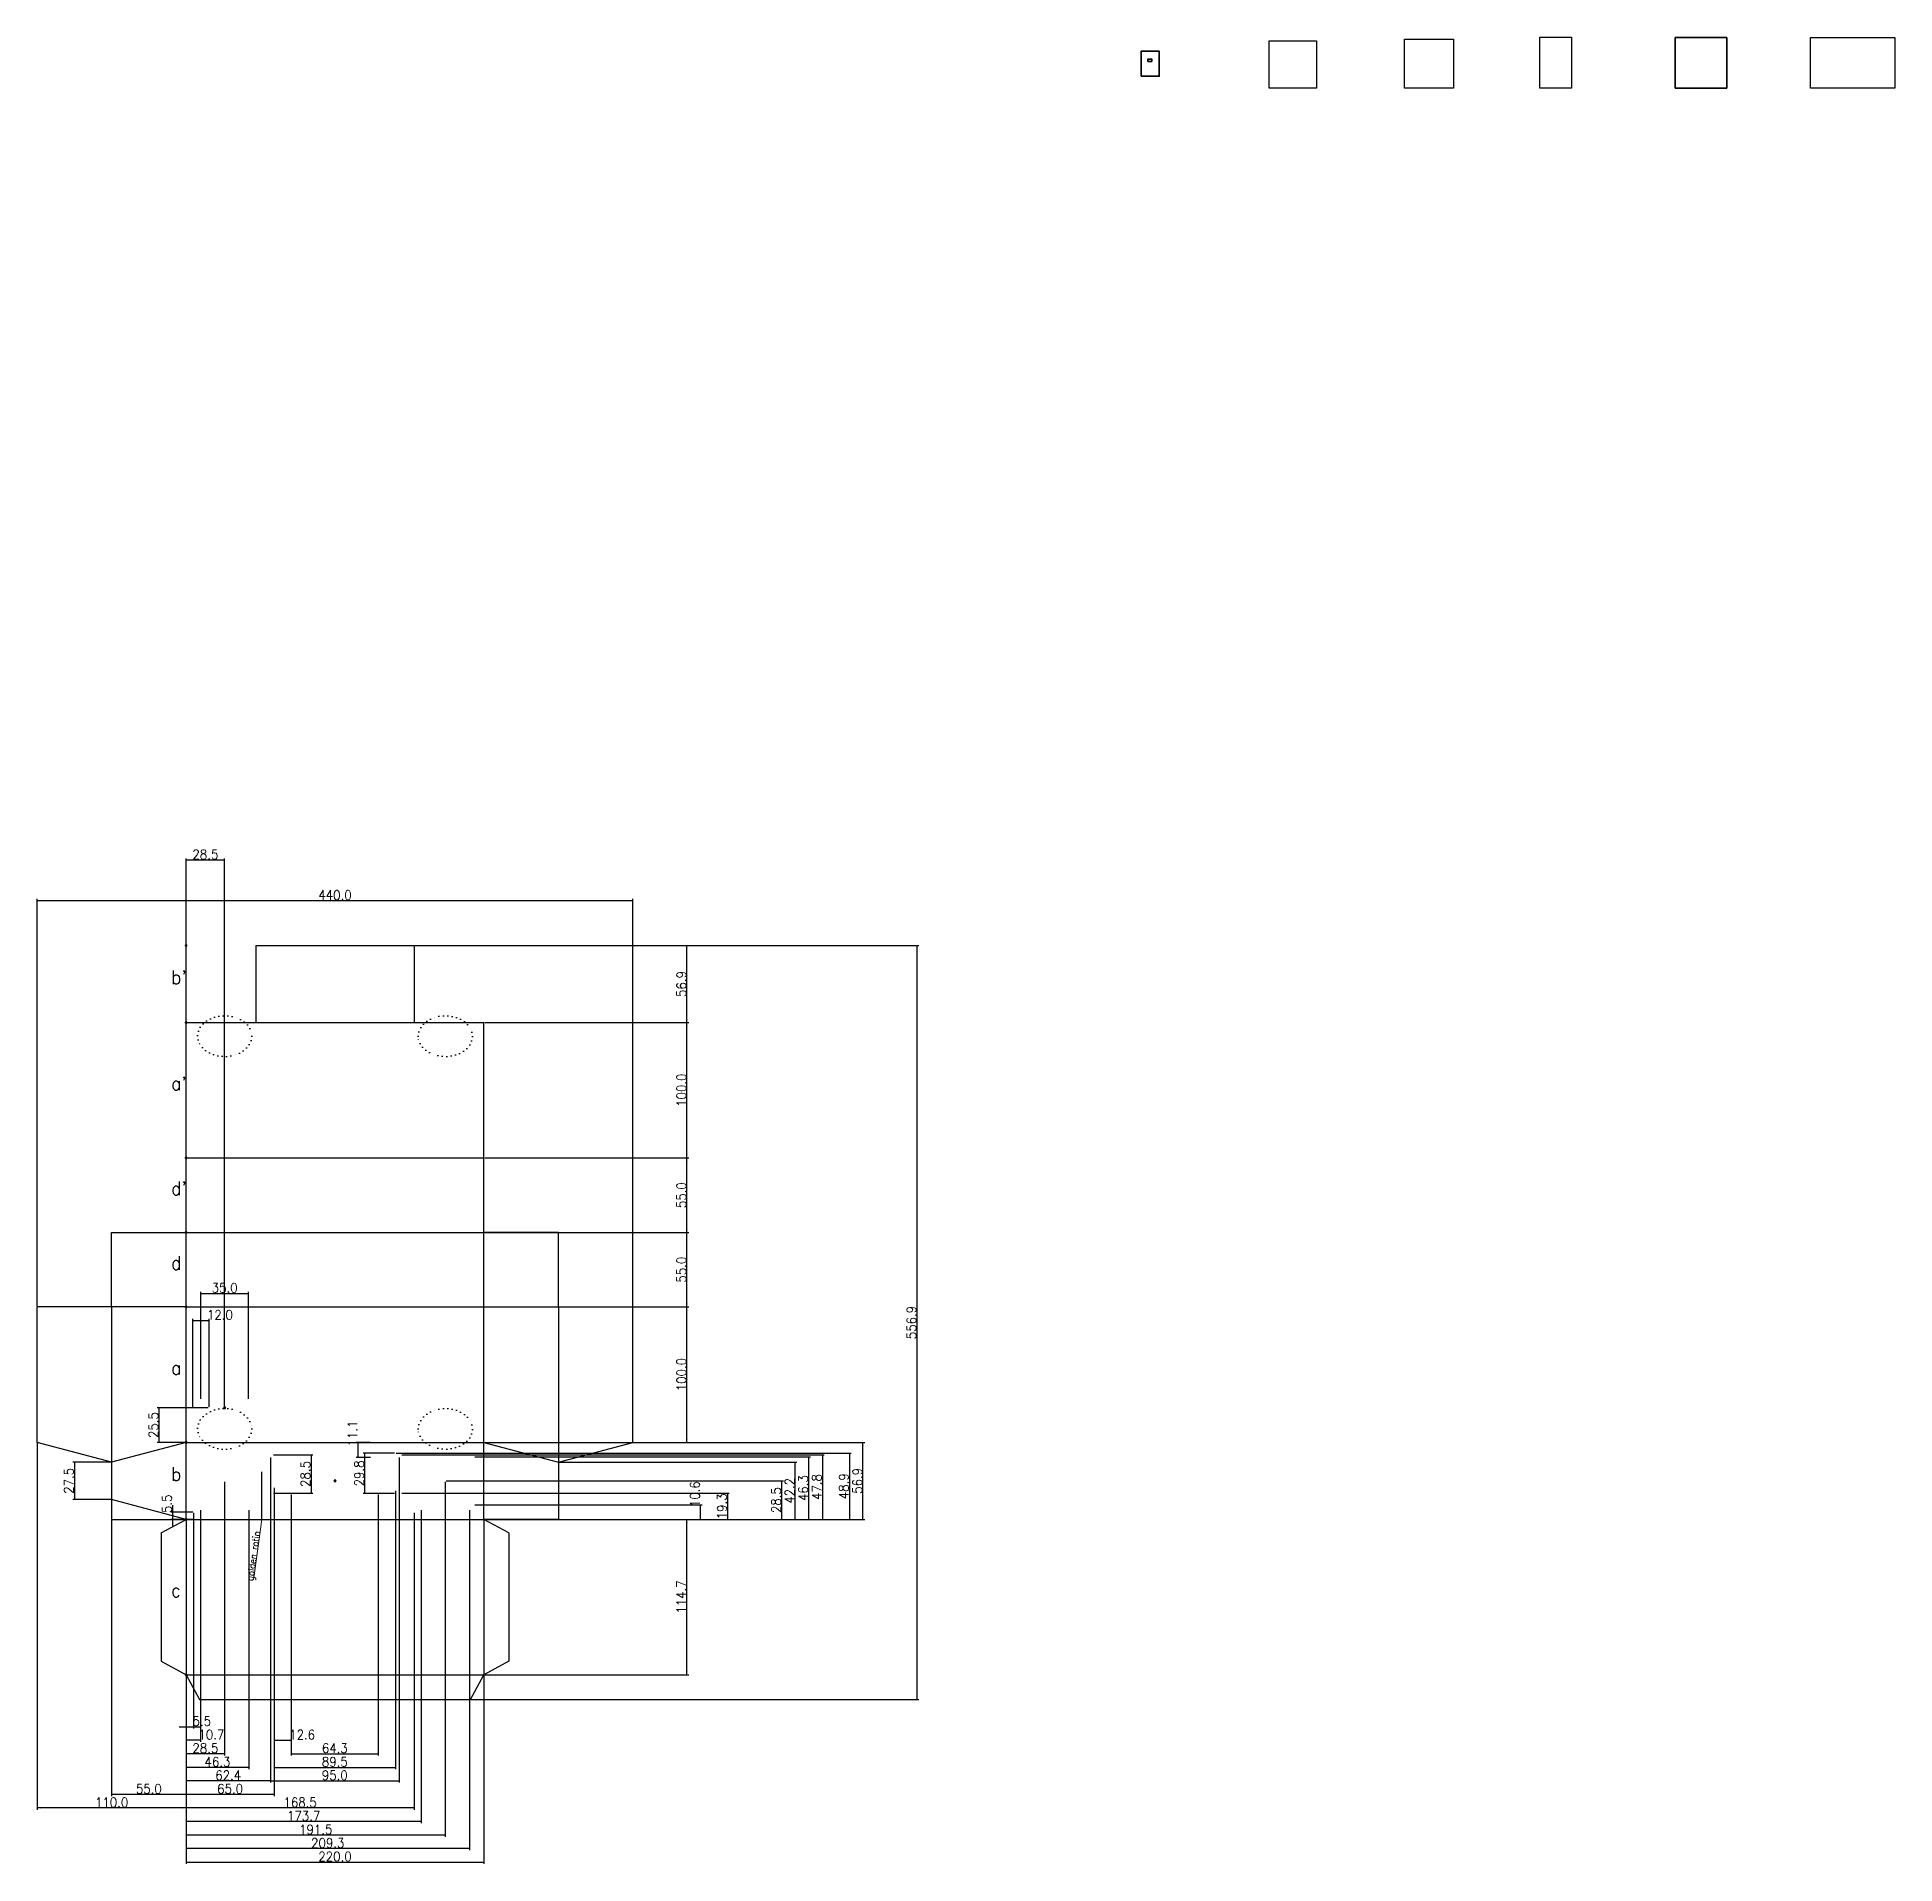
# Model space of a CAD drawing. Header units: millimetres. Extents: x 190 to 1562, y -311 to 1038.
import ezdxf

# ---------------------------------------------------------------- set-up
doc = ezdxf.new("R2010")
doc.units = ezdxf.units.MM
doc.header["$PDMODE"] = 96
doc.header["$PDSIZE"] = -2
doc.linetypes.add('DOT2', pattern=[3.175, 0, -3.175])
for name, color, linetype, lineweight in [('3 net', 7, 'CONTINUOUS', 25), ('3 net-3a.net.dim+', 6, 'CONTINUOUS', 9), ('5.templates', 7, 'CONTINUOUS', 35)]:
    doc.layers.add(name, color=color, linetype=linetype, lineweight=lineweight)
doc.styles.get("Standard").update_dxf_attribs({"font": 'STANDARD'})
doc.dimstyles.get("Standard").update_dxf_attribs({"dimtxt": 7, "dimasz": 2.5, "dimexe": 1.25, "dimexo": 0.625, "dimtad": 0, "dimtoh": 1, "dimdec": 1, "dimzin": 1, "dimdsep": 46, "dimtxsty": 'STANDARD', "dimcen": 0.09, "dimazin": 0, "dimtfac": 1, "dimtdec": 4, "dimtofl": 0, "dimtmove": 0, "dimatfit": 3, "dimfxl": 1, "dimtolj": 1, "dimtzin": 0, "dimarcsym": 0})
picture_1 = doc.add_image_def('image1.jpg', size_in_pixel=(679, 667))
picture_2 = doc.add_image_def('image2.jpg', size_in_pixel=(522, 522))
picture_3 = doc.add_image_def('image3.png', size_in_pixel=(960, 960))
picture_4 = doc.add_image_def('image4.png', size_in_pixel=(470, 761))
picture_5 = doc.add_image_def('image5.jpg', size_in_pixel=(679, 408))

# ---------------------------------------------------------------- blocks, each defined once
blk = doc.blocks.new('*D4')
at = {"layer": '3 net-3a.net.dim+', "color": 0, "linetype": 'ByBlock', "lineweight": -2}
for p, q in [((304.875005, -51.449995), (288.75, -51.449995)), ((290, -46.449995), (290, -61.9)), ((304.875005, -56.9), (288.75, -56.9))]:
    blk.add_line(p, q, dxfattribs=at)
for points in [[(290, -51.449995), (289.5837153422272, -48.949995), (290.4162846577728, -48.949995)], [(290, -56.9), (290.4162846577728, -59.4), (289.5837153422272, -59.4)]]:
    blk.add_solid(points, dxfattribs=at)
at = {"layer": '3 net-3a.net.dim+', "color": 0, "linetype": 'CONTINUOUS', "lineweight": -2, "insert": (285.875, -45.38055055555512), "char_height": 7, "width": 10.88888888888976, "attachment_point": 5, "rotation": 90}
blk.add_mtext('5.5', dxfattribs=at)
blk = doc.blocks.new('*D10')
at = {"layer": '3 net-3a.net.dim+', "color": 0, "linetype": 'ByBlock', "lineweight": -2}
for p, q in [((245, -57.525), (245, -261.25)), ((300, -172.225), (300, -261.25)), ((300, -260), (245, -260))]:
    blk.add_line(p, q, dxfattribs=at)
for points in [[(245, -260), (247.5, -259.5837153422272), (247.5, -260.4162846577728)], [(300, -260), (297.5, -260.4162846577728), (297.5, -259.5837153422272)]]:
    blk.add_solid(points, dxfattribs=at)
at = {"layer": '3 net-3a.net.dim+', "color": 0, "linetype": 'CONTINUOUS', "lineweight": -2, "insert": (272.5, -255.875), "char_height": 7, "width": 16.3333333333342, "attachment_point": 5}
blk.add_mtext('55.0', dxfattribs=at)
blk = doc.blocks.new('*D11')
at = {"layer": '3 net-3a.net.dim+', "color": 0, "linetype": 'ByBlock', "lineweight": -2}
for p, q in [((190, -0.625), (190, -271.25)), ((300, -270), (190, -270)), ((300, -270.625), (300, -271.25))]:
    blk.add_line(p, q, dxfattribs=at)
for points in [[(190, -270), (192.5, -269.5837153422272), (192.5, -270.4162846577728)], [(300, -270), (297.5, -270.4162846577728), (297.5, -269.5837153422272)]]:
    blk.add_solid(points, dxfattribs=at)
at = {"layer": '3 net-3a.net.dim+', "color": 0, "linetype": 'CONTINUOUS', "lineweight": -2, "insert": (245, -265.875), "char_height": 7, "width": 18.66666666666666, "attachment_point": 5}
blk.add_mtext('110.0', dxfattribs=at)
blk = doc.blocks.new('*D12')
at = {"layer": '3 net-3a.net.dim+', "color": 0, "linetype": 'ByBlock', "lineweight": -2}
for p, q in [((491.5, -29.07499999999998), (491.5, -291.25)), ((300, -57.525), (300, -291.25)), ((491.5, -290), (300, -290))]:
    blk.add_line(p, q, dxfattribs=at)
for points in [[(300, -290), (302.5, -289.5837153422272), (302.5, -290.4162846577728)], [(491.5, -290), (489, -290.4162846577728), (489, -289.5837153422272)]]:
    blk.add_solid(points, dxfattribs=at)
at = {"layer": '3 net-3a.net.dim+', "color": 0, "linetype": 'CONTINUOUS', "lineweight": -2, "insert": (395.75, -285.875), "char_height": 7, "width": 18.66666666666753, "attachment_point": 5}
blk.add_mtext('191.5', dxfattribs=at)
blk = doc.blocks.new('*D13')
at = {"layer": '3 net-3a.net.dim+', "color": 0, "linetype": 'ByBlock', "lineweight": -2}
for p, q in [((473.680909114099, -50.19409088590097), (473.680909114099, -281.25)), ((300, -57.525), (300, -281.25)), ((473.680909114099, -280), (300, -280))]:
    blk.add_line(p, q, dxfattribs=at)
for points in [[(300, -280), (302.5, -279.5837153422272), (302.5, -280.4162846577728)], [(473.680909114099, -280), (471.180909114099, -280.4162846577728), (471.180909114099, -279.5837153422272)]]:
    blk.add_solid(points, dxfattribs=at)
at = {"layer": '3 net-3a.net.dim+', "color": 0, "linetype": 'CONTINUOUS', "lineweight": -2, "insert": (386.8404545570495, -275.875), "char_height": 7, "width": 20.22222222222265, "attachment_point": 5}
blk.add_mtext('173.7', dxfattribs=at)
blk = doc.blocks.new('*D14')
at = {"layer": '3 net-3a.net.dim+', "color": 0, "linetype": 'ByBlock', "lineweight": -2}
for p, q in [((468.500005, -52.07499499999998), (468.500005, -271.25)), ((300, -57.525), (300, -271.25)), ((468.500005, -270), (300, -270))]:
    blk.add_line(p, q, dxfattribs=at)
for points in [[(300, -270), (302.5, -269.5837153422272), (302.5, -270.4162846577728)], [(468.500005, -270), (466.000005, -270.4162846577728), (466.000005, -269.5837153422272)]]:
    blk.add_solid(points, dxfattribs=at)
at = {"layer": '3 net-3a.net.dim+', "color": 0, "linetype": 'CONTINUOUS', "lineweight": -2, "insert": (384.2500025, -265.875), "char_height": 7, "width": 20.22222222222309, "attachment_point": 5}
blk.add_mtext('168.5', dxfattribs=at)
blk = doc.blocks.new('*D15')
at = {"layer": '3 net-3a.net.dim+', "color": 0, "linetype": 'ByBlock', "lineweight": -2}
for p, q in [((365, -33.625), (365, -261.25)), ((300, -57.625), (300, -261.25)), ((365, -260), (300, -260))]:
    blk.add_line(p, q, dxfattribs=at)
for points in [[(300, -260), (302.5, -259.5837153422272), (302.5, -260.4162846577728)], [(365, -260), (362.5, -260.4162846577728), (362.5, -259.5837153422272)]]:
    blk.add_solid(points, dxfattribs=at)
at = {"layer": '3 net-3a.net.dim+', "color": 0, "linetype": 'CONTINUOUS', "lineweight": -2, "insert": (332.5, -255.875), "char_height": 7, "width": 16.3333333333342, "attachment_point": 5}
blk.add_mtext('65.0', dxfattribs=at)
blk = doc.blocks.new('*D16')
at = {"layer": '3 net-3a.net.dim+', "color": 0, "linetype": 'ByBlock', "lineweight": -2}
for p, q in [((362.3503344481605, -37.17500500000003), (362.3503344481605, -251.25)), ((300, -57.525), (300, -251.25)), ((362.3503344481605, -250), (300, -250))]:
    blk.add_line(p, q, dxfattribs=at)
for points in [[(300, -250), (302.5, -249.5837153422272), (302.5, -250.4162846577728)], [(362.3503344481605, -250), (359.8503344481605, -250.4162846577728), (359.8503344481605, -249.5837153422272)]]:
    blk.add_solid(points, dxfattribs=at)
at = {"layer": '3 net-3a.net.dim+', "color": 0, "linetype": 'CONTINUOUS', "lineweight": -2, "insert": (331.1751672240803, -245.875), "char_height": 7, "width": 17.11111111111155, "attachment_point": 5}
blk.add_mtext('62.4', dxfattribs=at)
blk = doc.blocks.new('*D17')
at = {"layer": '3 net-3a.net.dim+', "color": 0, "linetype": 'ByBlock', "lineweight": -2}
for p, q in [((346.319090885901, -50.19409088590099), (346.319090885901, -241.25)), ((300, -57.525), (300, -241.25)), ((346.319090885901, -240), (300, -240))]:
    blk.add_line(p, q, dxfattribs=at)
for points in [[(300, -240), (302.5, -239.5837153422272), (302.5, -240.4162846577728)], [(346.319090885901, -240), (343.819090885901, -240.4162846577728), (343.819090885901, -239.5837153422272)]]:
    blk.add_solid(points, dxfattribs=at)
at = {"layer": '3 net-3a.net.dim+', "color": 0, "linetype": 'CONTINUOUS', "lineweight": -2, "insert": (323.1595454429505, -235.875), "char_height": 7, "width": 17.11111111111198, "attachment_point": 5}
blk.add_mtext('46.3', dxfattribs=at)
blk = doc.blocks.new('*D18')
at = {"layer": '3 net-3a.net.dim+', "color": 0, "linetype": 'ByBlock', "lineweight": -2}
for p, q in [((328.5, -29.075), (328.5, -231.25)), ((300, -57.525), (300, -231.25)), ((328.5, -230), (300, -230))]:
    blk.add_line(p, q, dxfattribs=at)
for points in [[(300, -230), (302.5, -229.5837153422272), (302.5, -230.4162846577728)], [(328.5, -230), (326, -230.4162846577728), (326, -229.5837153422272)]]:
    blk.add_solid(points, dxfattribs=at)
at = {"layer": '3 net-3a.net.dim+', "color": 0, "linetype": 'CONTINUOUS', "lineweight": -2, "insert": (314.25, -225.875), "char_height": 7, "width": 16.33333333333377, "attachment_point": 5}
blk.add_mtext('28.5', dxfattribs=at)
blk = doc.blocks.new('*D19')
at = {"layer": '3 net-3a.net.dim+', "color": 0, "linetype": 'ByBlock', "lineweight": -2}
for p, q in [((310.680909114099, -50.19409088590099), (310.680909114099, -221.25)), ((300, -57.525), (300, -221.25)), ((310.680909114099, -220), (300, -220))]:
    blk.add_line(p, q, dxfattribs=at)
for points in [[(300, -220), (302.5, -219.5837153422272), (302.5, -220.4162846577728)], [(310.680909114099, -220), (308.180909114099, -220.4162846577728), (308.180909114099, -219.5837153422272)]]:
    blk.add_solid(points, dxfattribs=at)
at = {"layer": '3 net-3a.net.dim+', "color": 0, "linetype": 'CONTINUOUS', "lineweight": -2, "insert": (318.6947980029879, -215.875), "char_height": 7, "width": 14.77777777777778, "attachment_point": 5}
blk.add_mtext('10.7', dxfattribs=at)
blk = doc.blocks.new('*D20')
at = {"layer": '3 net-3a.net.dim+', "color": 0, "linetype": 'ByBlock', "lineweight": -2}
for p, q in [((305.500005, -52.074995), (305.500005, -211.25)), ((300, -57.525), (300, -211.25)), ((295, -210), (310.500005, -210))]:
    blk.add_line(p, q, dxfattribs=at)
for points in [[(300, -210), (297.5, -210.4162846577728), (297.5, -209.5837153422272)], [(305.500005, -210), (308.000005, -209.5837153422272), (308.000005, -210.4162846577728)]]:
    blk.add_solid(points, dxfattribs=at)
at = {"layer": '3 net-3a.net.dim+', "color": 0, "linetype": 'CONTINUOUS', "lineweight": -2, "insert": (311.5694494444448, -205.875), "char_height": 7, "width": 10.88888888888976, "attachment_point": 5}
blk.add_mtext('5.5', dxfattribs=at)
blk = doc.blocks.new('*D21')
at = {"layer": '3 net-3a.net.dim+', "color": 0, "linetype": 'ByBlock', "lineweight": -2}
for p, q in [((300, -172.225), (300, -311.25)), ((520, -172.225), (520, -311.25)), ((300, -310), (520, -310))]:
    blk.add_line(p, q, dxfattribs=at)
for points in [[(300, -310), (302.5, -309.5837153422272), (302.5, -310.4162846577728)], [(520, -310), (517.5, -310.4162846577728), (517.5, -309.5837153422272)]]:
    blk.add_solid(points, dxfattribs=at)
at = {"layer": '3 net-3a.net.dim+', "color": 0, "linetype": 'CONTINUOUS', "lineweight": -2, "insert": (410, -305.875), "char_height": 7, "width": 21.77777777777778, "attachment_point": 5}
blk.add_mtext('220.0', dxfattribs=at)
blk = doc.blocks.new('*D22')
at = {"layer": '3 net-3a.net.dim+', "color": 0, "linetype": 'ByBlock', "lineweight": -2}
for p, q in [((509.319090885901, -50.19409088590097), (509.319090885901, -301.25)), ((300, -57.525), (300, -301.25)), ((509.319090885901, -300), (300, -300))]:
    blk.add_line(p, q, dxfattribs=at)
for points in [[(300, -300), (302.5, -299.5837153422272), (302.5, -300.4162846577728)], [(509.319090885901, -300), (506.819090885901, -300.4162846577728), (506.819090885901, -299.5837153422272)]]:
    blk.add_solid(points, dxfattribs=at)
at = {"layer": '3 net-3a.net.dim+', "color": 0, "linetype": 'CONTINUOUS', "lineweight": -2, "insert": (404.6595454429505, -295.875), "char_height": 7, "width": 21.77777777777865, "attachment_point": 5}
blk.add_mtext('209.3', dxfattribs=at)
blk = doc.blocks.new('*D23')
at = {"layer": '3 net-3a.net.dim+', "color": 0, "linetype": 'ByBlock', "lineweight": -2}
for p, q in [((520.625, -56.9), (671.25, -56.9)), ((670, -171.6), (670, -56.9)), ((520.625, -171.6), (671.25, -171.6))]:
    blk.add_line(p, q, dxfattribs=at)
for points in [[(670, -56.9), (670.4162846577728, -59.4), (669.5837153422272, -59.4)], [(670, -171.6), (669.5837153422272, -169.1), (670.4162846577728, -169.1)]]:
    blk.add_solid(points, dxfattribs=at)
at = {"layer": '3 net-3a.net.dim+', "color": 0, "linetype": 'CONTINUOUS', "lineweight": -2, "insert": (665.875, -114.25), "char_height": 7, "width": 19.44444444444444, "attachment_point": 5, "rotation": 90}
blk.add_mtext('114.7', dxfattribs=at)
blk = doc.blocks.new('*D24')
at = {"layer": '3 net-3a.net.dim+', "color": 0, "linetype": 'ByBlock', "lineweight": -2}
for p, q in [((520.625, 155), (671.25, 155)), ((670, 100), (670, 155)), ((520.625, 100), (671.25, 100))]:
    blk.add_line(p, q, dxfattribs=at)
for points in [[(670, 155), (670.4162846577728, 152.5), (669.5837153422272, 152.5)], [(670, 100), (669.5837153422272, 102.5), (670.4162846577728, 102.5)]]:
    blk.add_solid(points, dxfattribs=at)
at = {"layer": '3 net-3a.net.dim+', "color": 0, "linetype": 'CONTINUOUS', "lineweight": -2, "insert": (665.875, 127.5), "char_height": 7, "width": 16.3333333333342, "attachment_point": 5, "rotation": 90}
blk.add_mtext('55.0', dxfattribs=at)
blk = doc.blocks.new('*D25')
at = {"layer": '3 net-3a.net.dim+', "color": 0, "linetype": 'ByBlock', "lineweight": -2}
for p, q in [((520.625, 210), (671.25, 210)), ((670, 155), (670, 210)), ((520.625, 155), (671.25, 155))]:
    blk.add_line(p, q, dxfattribs=at)
for points in [[(670, 210), (670.4162846577728, 207.5), (669.5837153422272, 207.5)], [(670, 155), (669.5837153422272, 157.5), (670.4162846577728, 157.5)]]:
    blk.add_solid(points, dxfattribs=at)
at = {"layer": '3 net-3a.net.dim+', "color": 0, "linetype": 'CONTINUOUS', "lineweight": -2, "insert": (665.875, 182.5), "char_height": 7, "width": 16.3333333333342, "attachment_point": 5, "rotation": 90}
blk.add_mtext('55.0', dxfattribs=at)
blk = doc.blocks.new('*D26')
at = {"layer": '3 net-3a.net.dim+', "color": 0, "linetype": 'ByBlock', "lineweight": -2}
for p, q in [((520.625, 310), (671.25, 310)), ((670, 210), (670, 310)), ((520.625, 210), (671.25, 210))]:
    blk.add_line(p, q, dxfattribs=at)
for points in [[(670, 310), (670.4162846577728, 307.5), (669.5837153422272, 307.5)], [(670, 210), (669.5837153422272, 212.5), (670.4162846577728, 212.5)]]:
    blk.add_solid(points, dxfattribs=at)
at = {"layer": '3 net-3a.net.dim+', "color": 0, "linetype": 'CONTINUOUS', "lineweight": -2, "insert": (665.875, 260), "char_height": 7, "width": 20.22222222222222, "attachment_point": 5, "rotation": 90}
blk.add_mtext('100.0', dxfattribs=at)
blk = doc.blocks.new('*D27')
at = {"layer": '3 net-3a.net.dim+', "color": 0, "linetype": 'ByBlock', "lineweight": -2}
for p, q in [((469.125005, 366.9000000000001), (671.25, 366.9000000000001)), ((670, 310), (670, 366.9000000000001)), ((520.625, 310), (671.25, 310))]:
    blk.add_line(p, q, dxfattribs=at)
for points in [[(670, 366.9000000000001), (670.4162846577728, 364.4000000000001), (669.5837153422272, 364.4000000000001)], [(670, 310), (669.5837153422272, 312.5), (670.4162846577728, 312.5)]]:
    blk.add_solid(points, dxfattribs=at)
at = {"layer": '3 net-3a.net.dim+', "color": 0, "linetype": 'CONTINUOUS', "lineweight": -2, "insert": (665.875, 338.45), "char_height": 7, "width": 16.3333333333342, "attachment_point": 5, "rotation": 90}
blk.add_mtext('56.9', dxfattribs=at)
blk = doc.blocks.new('*D28')
at = {"layer": '3 net-3a.net.dim+', "color": 0, "linetype": 'ByBlock', "lineweight": -2}
for p, q in [((513.244090885901, -46.26909088590097), (681.25, -46.26909088590097)), ((680, -56.9), (680, -46.26909088590097)), ((520.625, -56.9), (681.25, -56.9))]:
    blk.add_line(p, q, dxfattribs=at)
for points in [[(680, -46.26909088590097), (680.4162846577728, -48.76909088590097), (679.5837153422272, -48.76909088590097)], [(680, -56.9), (679.5837153422272, -54.4), (680.4162846577728, -54.4)]]:
    blk.add_solid(points, dxfattribs=at)
at = {"layer": '3 net-3a.net.dim+', "color": 0, "linetype": 'CONTINUOUS', "lineweight": -2, "insert": (675.875, -38.25520199701187), "char_height": 7, "width": 14.77777777777821, "attachment_point": 5, "rotation": 90}
blk.add_mtext('10.6', dxfattribs=at)
blk = doc.blocks.new('*D29')
at = {"layer": '3 net-3a.net.dim+', "color": 0, "linetype": 'ByBlock', "lineweight": -2}
for p, q in [((520.625, 100), (671.25, 100)), ((670, 0), (670, 100)), ((520.625, 0), (671.25, 0))]:
    blk.add_line(p, q, dxfattribs=at)
for points in [[(670, 100), (670.4162846577728, 97.5), (669.5837153422272, 97.5)], [(670, 0), (669.5837153422272, 2.5), (670.4162846577728, 2.5)]]:
    blk.add_solid(points, dxfattribs=at)
at = {"layer": '3 net-3a.net.dim+', "color": 0, "linetype": 'CONTINUOUS', "lineweight": -2, "insert": (665.875, 50), "char_height": 7, "width": 20.22222222222222, "attachment_point": 5, "rotation": 90}
blk.add_mtext('100.0', dxfattribs=at)
blk = doc.blocks.new('*D30')
at = {"layer": '3 net-3a.net.dim+', "color": 0, "linetype": 'ByBlock', "lineweight": -2}
for p, q in [((520.625, 0), (801.25, 0)), ((800, -56.9), (800, 0)), ((520.625, -56.9), (801.25, -56.9))]:
    blk.add_line(p, q, dxfattribs=at)
for points in [[(800, 0), (800.4162846577728, -2.5), (799.5837153422272, -2.5)], [(800, -56.9), (799.5837153422272, -54.4), (800.4162846577728, -54.4)]]:
    blk.add_solid(points, dxfattribs=at)
at = {"layer": '3 net-3a.net.dim+', "color": 0, "linetype": 'CONTINUOUS', "lineweight": -2, "insert": (795.875, -28.45), "char_height": 7, "width": 16.3333333333342, "attachment_point": 5, "rotation": 90}
blk.add_mtext('56.9', dxfattribs=at)
blk = doc.blocks.new('*D31')
at = {"layer": '3 net-3a.net.dim+', "color": 0, "linetype": 'ByBlock', "lineweight": -2}
for p, q in [((513.244090885901, -10.63090911409898), (761.25, -10.63090911409898)), ((760, -56.9), (760, -10.63090911409898)), ((520.625, -56.9), (761.25, -56.9))]:
    blk.add_line(p, q, dxfattribs=at)
for points in [[(760, -10.63090911409898), (760.4162846577728, -13.13090911409898), (759.5837153422272, -13.13090911409898)], [(760, -56.9), (759.5837153422272, -54.4), (760.4162846577728, -54.4)]]:
    blk.add_solid(points, dxfattribs=at)
at = {"layer": '3 net-3a.net.dim+', "color": 0, "linetype": 'CONTINUOUS', "lineweight": -2, "insert": (755.875, -33.76545455704949), "char_height": 7, "width": 17.11111111111198, "attachment_point": 5, "rotation": 90}
blk.add_mtext('46.3', dxfattribs=at)
blk = doc.blocks.new('*D32')
at = {"layer": '3 net-3a.net.dim+', "color": 0, "linetype": 'ByBlock', "lineweight": -2}
for p, q in [((575.625, -14.69999999999999), (751.25, -14.69999999999999)), ((750, -56.90000000000001), (750, -14.69999999999999)), ((575.625, -56.90000000000001), (751.25, -56.90000000000001))]:
    blk.add_line(p, q, dxfattribs=at)
for points in [[(750, -14.69999999999999), (750.4162846577728, -17.19999999999999), (749.5837153422272, -17.19999999999999)], [(750, -56.90000000000001), (749.5837153422272, -54.40000000000001), (750.4162846577728, -54.40000000000001)]]:
    blk.add_solid(points, dxfattribs=at)
at = {"layer": '3 net-3a.net.dim+', "color": 0, "linetype": 'CONTINUOUS', "lineweight": -2, "insert": (745.875, -35.8), "char_height": 7, "width": 17.11111111111111, "attachment_point": 5, "rotation": 90}
blk.add_mtext('42.2', dxfattribs=at)
blk = doc.blocks.new('*D33')
at = {"layer": '3 net-3a.net.dim+', "color": 0, "linetype": 'ByBlock', "lineweight": -2}
for p, q in [((492.125, -28.44999999999998), (741.25, -28.44999999999998)), ((740, -56.90000000000001), (740, -28.44999999999998)), ((520.625, -56.90000000000001), (741.25, -56.90000000000001))]:
    blk.add_line(p, q, dxfattribs=at)
for points in [[(740, -28.44999999999998), (740.4162846577728, -30.94999999999998), (739.5837153422272, -30.94999999999998)], [(740, -56.90000000000001), (739.5837153422272, -54.40000000000001), (740.4162846577728, -54.40000000000001)]]:
    blk.add_solid(points, dxfattribs=at)
at = {"layer": '3 net-3a.net.dim+', "color": 0, "linetype": 'CONTINUOUS', "lineweight": -2, "insert": (735.875, -42.675), "char_height": 7, "width": 16.33333333333377, "attachment_point": 5, "rotation": 90}
blk.add_mtext('28.5', dxfattribs=at)
blk = doc.blocks.new('*D34')
at = {"layer": '3 net-3a.net.dim+', "color": 0, "linetype": 'ByBlock', "lineweight": -2}
for p, q in [((365.1003344481605, -35.87500499999996), (365.1003344481605, -241.25)), ((454.6003344481605, -35.87500499999996), (454.6003344481605, -241.25)), ((365.1003344481605, -240), (454.6003344481605, -240))]:
    blk.add_line(p, q, dxfattribs=at)
for points in [[(365.1003344481605, -240), (367.6003344481605, -239.5837153422272), (367.6003344481605, -240.4162846577728)], [(454.6003344481605, -240), (452.1003344481605, -240.4162846577728), (452.1003344481605, -239.5837153422272)]]:
    blk.add_solid(points, dxfattribs=at)
at = {"layer": '3 net-3a.net.dim+', "color": 0, "linetype": 'CONTINUOUS', "lineweight": -2, "insert": (409.8503344481605, -235.875), "char_height": 7, "width": 16.3333333333342, "attachment_point": 5}
blk.add_mtext('89.5', dxfattribs=at)
blk = doc.blocks.new('*D35')
at = {"layer": '3 net-3a.net.dim+', "color": 0, "linetype": 'ByBlock', "lineweight": -2}
for p, q in [((469.125005, 366.9000000000001), (841.25, 366.9000000000001)), ((840, -190), (840, 366.9000000000001)), ((510.625, -190), (841.25, -190))]:
    blk.add_line(p, q, dxfattribs=at)
for points in [[(840, 366.9000000000001), (840.4162846577728, 364.4000000000001), (839.5837153422272, 364.4000000000001)], [(840, -190), (839.5837153422272, -187.5), (840.4162846577728, -187.5)]]:
    blk.add_solid(points, dxfattribs=at)
at = {"layer": '3 net-3a.net.dim+', "color": 0, "linetype": 'CONTINUOUS', "lineweight": -2, "insert": (835.875, 88.45000000000005), "char_height": 7, "width": 21.77777777777908, "attachment_point": 5, "rotation": 90}
blk.add_mtext('556.9', dxfattribs=at)
blk = doc.blocks.new('*D36')
at = {"layer": '3 net-3a.net.dim+', "color": 0, "linetype": 'ByBlock', "lineweight": -2}
for p, q in [((365.1003344481605, -35.87500499999996), (365.1003344481605, -221.25)), ((377.7003344481605, -39.95587633817919), (377.7003344481605, -221.25)), ((365.1003344481605, -220), (377.7003344481605, -220))]:
    blk.add_line(p, q, dxfattribs=at)
for points in [[(365.1003344481605, -220), (367.6003344481605, -219.5837153422272), (367.6003344481605, -220.4162846577728)], [(377.7003344481605, -220), (375.2003344481605, -220.4162846577728), (375.2003344481605, -219.5837153422272)]]:
    blk.add_solid(points, dxfattribs=at)
at = {"layer": '3 net-3a.net.dim+', "color": 0, "linetype": 'CONTINUOUS', "lineweight": -2, "insert": (385.7142233370496, -215.875), "char_height": 7, "width": 14.77777777777821, "attachment_point": 5}
blk.add_mtext('12.6', dxfattribs=at)
blk = doc.blocks.new('*D37')
at = {"layer": '3 net-3a.net.dim+', "color": 0, "linetype": 'ByBlock', "lineweight": -2}
for p, q in [((362.3503344481605, -11.25587633817927), (362.3503344481605, -251.25)), ((457.3503344481605, -11.25590911409898), (457.3503344481605, -251.25)), ((362.3503344481605, -250), (457.3503344481605, -250))]:
    blk.add_line(p, q, dxfattribs=at)
for points in [[(362.3503344481605, -250), (364.8503344481605, -249.5837153422272), (364.8503344481605, -250.4162846577728)], [(457.3503344481605, -250), (454.8503344481605, -250.4162846577728), (454.8503344481605, -249.5837153422272)]]:
    blk.add_solid(points, dxfattribs=at)
at = {"layer": '3 net-3a.net.dim+', "color": 0, "linetype": 'CONTINUOUS', "lineweight": -2, "insert": (409.8503344481605, -245.875), "char_height": 7, "width": 16.33333333333464, "attachment_point": 5}
blk.add_mtext('95.0', dxfattribs=at)
blk = doc.blocks.new('*D38')
at = {"layer": '3 net-3a.net.dim+', "color": 0, "linetype": 'ByBlock', "lineweight": -2}
for p, q in [((453.9753344481605, -8.030909114098959), (430.75, -8.03090911409896)), ((432, -37.83090911409892), (432, -8.03090911409896)), ((453.9753344481605, -37.83090911409892), (430.75, -37.83090911409892))]:
    blk.add_line(p, q, dxfattribs=at)
for points in [[(432, -8.03090911409896), (432.4162846577728, -10.53090911409896), (431.5837153422272, -10.53090911409896)], [(432, -37.83090911409892), (431.5837153422272, -35.33090911409892), (432.4162846577728, -35.33090911409892)]]:
    blk.add_solid(points, dxfattribs=at)
at = {"layer": '3 net-3a.net.dim+', "color": 0, "linetype": 'CONTINUOUS', "lineweight": -2, "insert": (427.875, -22.93090911409893), "char_height": 7, "width": 16.33333333333377, "attachment_point": 5, "rotation": 90}
blk.add_mtext('29.8', dxfattribs=at)
blk = doc.blocks.new('*D39')
at = {"layer": '3 net-3a.net.dim+', "color": 0, "linetype": 'ByBlock', "lineweight": -2}
for p, q in [((364.4753344481605, -9.130909114098982), (393.5432607402383, -9.130909114098984)), ((392.2932607402383, -9.130909114098984), (392.2932607402383, -37.63090911409898)), ((364.4753344481605, -37.63090911409898), (393.5432607402383, -37.63090911409898))]:
    blk.add_line(p, q, dxfattribs=at)
for points in [[(392.2932607402383, -9.130909114098984), (392.7095453980111, -11.63090911409898), (391.8769760824654, -11.63090911409898)], [(392.2932607402383, -37.63090911409898), (391.8769760824654, -35.13090911409898), (392.7095453980111, -35.13090911409898)]]:
    blk.add_solid(points, dxfattribs=at)
at = {"layer": '3 net-3a.net.dim+', "color": 0, "linetype": 'CONTINUOUS', "lineweight": -2, "insert": (388.1682607402383, -23.38090911409898), "char_height": 7, "width": 16.33333333333377, "attachment_point": 5, "rotation": 90}
blk.add_mtext('28.5', dxfattribs=at)
blk = doc.blocks.new('*D40')
at = {"layer": '3 net-3a.net.dim+', "color": 0, "linetype": 'ByBlock', "lineweight": -2}
for p, q in [((459.4753344481605, -37.63090911409898), (701.25, -37.63090911409898)), ((700, -37.63090911409898), (700, -56.90000000000001)), ((520.625, -56.90000000000001), (701.25, -56.90000000000001))]:
    blk.add_line(p, q, dxfattribs=at)
for points in [[(700, -37.63090911409898), (700.4162846577728, -40.13090911409898), (699.5837153422272, -40.13090911409898)], [(700, -56.90000000000001), (699.5837153422272, -54.40000000000001), (700.4162846577728, -54.40000000000001)]]:
    blk.add_solid(points, dxfattribs=at)
at = {"layer": '3 net-3a.net.dim+', "color": 0, "linetype": 'CONTINUOUS', "lineweight": -2, "insert": (695.875, -47.26545455704949), "char_height": 7, "width": 14.77777777777865, "attachment_point": 5, "rotation": 90}
blk.add_mtext('19.3', dxfattribs=at)
blk = doc.blocks.new('*D41')
at = {"layer": '3 net-3a.net.dim+', "color": 0, "linetype": 'ByBlock', "lineweight": -2}
for p, q in [((455.2253344481605, -8.03090911409896), (791.25, -8.03090911409896)), ((790, -8.03090911409896), (790, -56.9)), ((520.625, -56.9), (791.25, -56.9))]:
    blk.add_line(p, q, dxfattribs=at)
for points in [[(790, -8.03090911409896), (790.4162846577728, -10.53090911409896), (789.5837153422272, -10.53090911409896)], [(790, -56.9), (789.5837153422272, -54.4), (790.4162846577728, -54.4)]]:
    blk.add_solid(points, dxfattribs=at)
at = {"layer": '3 net-3a.net.dim+', "color": 0, "linetype": 'CONTINUOUS', "lineweight": -2, "insert": (785.875, -32.46545455704948), "char_height": 7, "width": 17.11111111111111, "attachment_point": 5, "rotation": 90}
blk.add_mtext('48.9', dxfattribs=at)
blk = doc.blocks.new('*D42')
at = {"layer": '3 net-3a.net.dim+', "color": 0, "linetype": 'ByBlock', "lineweight": -2}
for p, q in [((459.4753344481605, -9.13090911409898), (771.25, -9.13090911409898)), ((770, -9.13090911409898), (770, -56.9)), ((520.625, -56.9), (771.25, -56.9))]:
    blk.add_line(p, q, dxfattribs=at)
for points in [[(770, -9.13090911409898), (770.4162846577728, -11.63090911409898), (769.5837153422272, -11.63090911409898)], [(770, -56.9), (769.5837153422272, -54.4), (770.4162846577728, -54.4)]]:
    blk.add_solid(points, dxfattribs=at)
at = {"layer": '3 net-3a.net.dim+', "color": 0, "linetype": 'CONTINUOUS', "lineweight": -2, "insert": (765.875, -33.01545455704949), "char_height": 7, "width": 17.11111111111111, "attachment_point": 5, "rotation": 90}
blk.add_mtext('47.8', dxfattribs=at)
blk = doc.blocks.new('*D43')
at = {"layer": '3 net-3a.net.dim+', "color": 0, "linetype": 'ByBlock', "lineweight": -2}
for p, q in [((377.7003344481605, -38.54699999999995), (377.7003344481605, -231.25)), ((442.0003344481605, -38.54699999999995), (442.0003344481605, -231.25)), ((377.7003344481605, -230), (442.0003344481605, -230))]:
    blk.add_line(p, q, dxfattribs=at)
for points in [[(377.7003344481605, -230), (380.2003344481605, -229.5837153422272), (380.2003344481605, -230.4162846577728)], [(442.0003344481605, -230), (439.5003344481605, -230.4162846577728), (439.5003344481605, -229.5837153422272)]]:
    blk.add_solid(points, dxfattribs=at)
at = {"layer": '3 net-3a.net.dim+', "color": 0, "linetype": 'CONTINUOUS', "lineweight": -2, "insert": (409.8503344481605, -225.875), "char_height": 7, "width": 17.11111111111198, "attachment_point": 5}
blk.add_mtext('64.3', dxfattribs=at)
blk = doc.blocks.new('*D44')
at = {"layer": '3 net-3a.net.dim+', "color": 0, "linetype": 'ByBlock', "lineweight": -2}
for p, q in [((190, 100.625), (190, 401.25)), ((190, 400), (630, 400)), ((630, 100.625), (630, 401.25))]:
    blk.add_line(p, q, dxfattribs=at)
for points in [[(190, 400), (192.5, 400.4162846577728), (192.5, 399.5837153422272)], [(630, 400), (627.5, 399.5837153422272), (627.5, 400.4162846577728)]]:
    blk.add_solid(points, dxfattribs=at)
at = {"layer": '3 net-3a.net.dim+', "color": 0, "linetype": 'CONTINUOUS', "lineweight": -2, "insert": (410, 404.125), "char_height": 7, "width": 23.33333333333334, "attachment_point": 5}
blk.add_mtext('440.0', dxfattribs=at)
blk = doc.blocks.new('*D45')
at = {"layer": '3 net-3a.net.dim+', "color": 0, "linetype": 'ByBlock', "lineweight": -2}
for p, q in [((244.375, -14.7), (216.25, -14.7)), ((217.5, -14.7), (217.5, -42.20000000000005)), ((244.375, -42.20000000000005), (216.25, -42.20000000000005))]:
    blk.add_line(p, q, dxfattribs=at)
for points in [[(217.5, -14.7), (217.9162846577728, -17.2), (217.0837153422272, -17.2)], [(217.5, -42.20000000000005), (217.0837153422272, -39.70000000000005), (217.9162846577728, -39.70000000000005)]]:
    blk.add_solid(points, dxfattribs=at)
at = {"layer": '3 net-3a.net.dim+', "color": 0, "linetype": 'CONTINUOUS', "lineweight": -2, "insert": (213.375, -28.45000000000002), "char_height": 7, "width": 16.33333333333377, "attachment_point": 5, "rotation": 90}
blk.add_mtext('27.5', dxfattribs=at)
blk = doc.blocks.new('*D46')
at = {"layer": '3 net', "color": 0, "linetype": 'ByBlock', "lineweight": -2}
for p, q in [((435.9726741931813, 7.654042494670958e-17), (425.75, 1.530808498934192e-16)), ((427, -11.122), (427, 0)), ((436.1835303894986, -11.122), (425.75, -11.122))]:
    blk.add_line(p, q, dxfattribs=at)
for points in [[(427, 0), (427.4162846577728, -2.5), (426.5837153422272, -2.5)], [(427, -11.122), (426.5837153422272, -8.622000000000002), (427.4162846577728, -8.622000000000002)]]:
    blk.add_solid(points, dxfattribs=at)
at = {"layer": '3 net', "color": 0, "linetype": 'CONTINUOUS', "lineweight": -2, "insert": (422.875, 6.458333333333334), "char_height": 7, "width": 11.66666666666667, "attachment_point": 5, "rotation": 90}
blk.add_mtext('11.1', dxfattribs=at)
blk = doc.blocks.new('*D47')
at = {"layer": '3 net-3a.net.dim+', "color": 0, "linetype": 'ByBlock', "lineweight": -2}
for p, q in [((300, 0.625), (300, 431.25)), ((328.5, 430), (300, 430)), ((328.5, 26.125), (328.5, 431.25))]:
    blk.add_line(p, q, dxfattribs=at)
for points in [[(300, 430), (302.5, 430.4162846577728), (302.5, 429.5837153422272)], [(328.5, 430), (326, 429.5837153422272), (326, 430.4162846577728)]]:
    blk.add_solid(points, dxfattribs=at)
at = {"layer": '3 net-3a.net.dim+', "color": 0, "linetype": 'CONTINUOUS', "lineweight": -2, "insert": (314.25, 434.125), "char_height": 7, "width": 16.33333333333377, "attachment_point": 5}
blk.add_mtext('28.5', dxfattribs=at)
blk = doc.blocks.new('*D48')
at = {"layer": '3 net-3a.net.dim+', "color": 0, "linetype": 'ByBlock', "lineweight": -2}
for p, q in [((316.375005, 25.5), (278.75, 25.5)), ((280, 25.5), (280, 0)), ((299.375, 7.654042494670958e-17), (278.75, 1.530808498934192e-16))]:
    blk.add_line(p, q, dxfattribs=at)
for points in [[(280, 25.5), (280.4162846577728, 23), (279.5837153422272, 23)], [(280, 0), (279.5837153422272, 2.5), (280.4162846577728, 2.5)]]:
    blk.add_solid(points, dxfattribs=at)
at = {"layer": '3 net-3a.net.dim+', "color": 0, "linetype": 'CONTINUOUS', "lineweight": -2, "insert": (275.875, 12.75), "char_height": 7, "width": 16.3333333333342, "attachment_point": 5, "rotation": 90}
blk.add_mtext('25.5', dxfattribs=at)
blk = doc.blocks.new('*D49')
at = {"layer": '3 net-3a.net.dim+', "color": 0, "linetype": 'ByBlock', "lineweight": -2}
for p, q in [((311.000005, 32.125), (311.000005, 111.25)), ((311.000005, 110), (345.999995, 110)), ((345.999995, 32.125), (345.999995, 111.25))]:
    blk.add_line(p, q, dxfattribs=at)
for points in [[(311.000005, 110), (313.500005, 110.4162846577728), (313.500005, 109.5837153422272)], [(345.999995, 110), (343.499995, 109.5837153422272), (343.499995, 110.4162846577728)]]:
    blk.add_solid(points, dxfattribs=at)
at = {"layer": '3 net-3a.net.dim+', "color": 0, "linetype": 'CONTINUOUS', "lineweight": -2, "insert": (328.5, 114.125), "char_height": 7, "width": 16.3333333333342, "attachment_point": 5}
blk.add_mtext('35.0', dxfattribs=at)
blk = doc.blocks.new('*D50')
at = {"layer": '3 net-3a.net.dim+', "color": 0, "linetype": 'ByBlock', "lineweight": -2}
for p, q in [((305.000005, 26.125), (305.000005, 91.25)), ((305.000005, 90), (317.000005, 90)), ((317.000005, 26.125), (317.000005, 91.25))]:
    blk.add_line(p, q, dxfattribs=at)
for points in [[(305.000005, 90), (307.500005, 90.41628465777283), (307.500005, 89.58371534222717)], [(317.000005, 90), (314.500005, 89.58371534222717), (314.500005, 90.41628465777283)]]:
    blk.add_solid(points, dxfattribs=at)
at = {"layer": '3 net-3a.net.dim+', "color": 0, "linetype": 'CONTINUOUS', "lineweight": -2, "insert": (325.0138938888889, 94.125), "char_height": 7, "width": 14.77777777777778, "attachment_point": 5}
blk.add_mtext('12.0', dxfattribs=at)

msp = doc.modelspace()

# ---------------------------------------------------------------- linework, layer by layer
at = {"layer": '3 net', "lineweight": -2}
for p, q in [((351.499995, 366.9), (351.499995, 310)), ((468.500005, 366.9000000000001), (468.500005, 310))]:
    msp.add_line(p, q, dxfattribs=at)
at = {"layer": '3 net', "color": 7, "linetype": 'CONTINUOUS', "lineweight": 25}
msp.add_line((351.499995, 366.9), (468.500005, 366.9), dxfattribs=at)
at = {"layer": '3 net'}
for p, q in [((300, 210), (300, 310)), ((300, 310), (520, 310)), ((520, 210), (520, 310)), ((300, 155), (300, 210)), ((300, 210), (520, 210)), ((520, 155), (520, 210)), ((245, 100), (245, 155)), ((245, 155), (300, 155)), ((300, 100), (300, 155)), ((300, 155), (520, 155)), ((520, 100), (520, 155)), ((575, 155), (520, 155)), ((575, 100), (575, 155)), ((245, 100), (190, 100)), ((190, 0), (190, 100)), ((300, 100), (245, 100)), ((245, 100), (245, -14.69999999999999)), ((300, 0), (300, 100)), ((300, 100), (520, 100)), ((520, 0), (520, 100)), ((520, 100), (575, 100)), ((575, 100), (630, 100)), ((575, 100), (575, -14.69999999999999)), ((630, 0), (630, 100)), ((245, -14.69999999999999), (190, 0)), ((300, 0), (245, -14.69999999999999)), ((300, -56.9), (300, 0)), ((300, 0), (520, 0)), ((520, -56.9), (520, 0)), ((520, 0), (575, -14.69999999999999)), ((575, -14.69999999999999), (630, 0)), ((245, -14.7), (245, -56.9)), ((356, -57), (356, -21.722)), ((575, -14.69999999999998), (575, -56.90000000000001)), ((300, -56.90000000000003), (245, -42.20000000000005)), ((245, -56.9), (300, -56.9)), ((281.5999999999999, -66.90000000000006), (300, -56.90000000000003)), ((281.5999999999999, -66.90000000000006), (281.5999999999999, -161.5999999999999)), ((300, -56.9), (300, -171.6)), ((300, -56.9), (520, -56.9)), ((520, -56.9), (520, -171.6)), ((575, -56.90000000000001), (520, -56.90000000000001)), ((538.4000000000001, -66.90000000000009), (520, -56.90000000000001)), ((538.4000000000001, -66.90000000000009), (538.4000000000001, -161.5999999999999)), ((281.5999999999999, -161.5999999999999), (300, -171.6)), ((538.4000000000001, -161.5999999999999), (520, -171.6)), ((300, -171.6), (520, -171.6)), ((300, -171.6), (310, -190)), ((510, -190), (520, -171.6)), ((310, -190), (510, -190))]:
    msp.add_line(p, q, dxfattribs=at)
at = {"layer": '3 net', "linetype": 'DOT2'}
for centre, major_axis in [((328.5, 300), (20, 0)), ((491.5, 300), (-20, 0)), ((328.5, 10), (20, 0)), ((491.5, 10.00000000000001), (-20, 0))]:
    msp.add_ellipse(centre, major_axis=major_axis, ratio=0.75, dxfattribs=at)
at = {"layer": '3 net'}
for p in [(300, 366.9), (300, 310), (300, 210), (300, 155), (300, 100), (300, 0), (410, -28.45), (300, -56.9), (300, -171.6)]:
    msp.add_point(p, dxfattribs=at)
at = {"layer": '3 net', "lineweight": -2}
msp.add_point((328.5, 25.5), dxfattribs=at)
at = {"layer": '3 net-3a.net.dim+'}
msp.add_line((356, -57), (350, -100), dxfattribs=at)
at = {"layer": '5.templates'}
msp.add_lwpolyline([(1005.358025850101, 1008.777433535479), (1018.858025850101, 1008.777433535479), (1018.858025850101, 1027.177433535478), (1005.358025850101, 1027.177433535478)], close=True, dxfattribs=at)
msp.add_lwpolyline([(1010.448905441948, 1019.768441426138), (1013.248905441948, 1019.768441426138), (1013.248905441948, 1021.468441426138), (1010.448905441948, 1021.468441426138), (1010.448905441948, 1019.768441426138)], dxfattribs=at)

# ---------------------------------------------------------------- texts
at = {"layer": '3 net'}
for s, p in [("b'", (289, 338.45)), ("a'", (289, 260)), ("d'", (289, 182.5)), ('d', (289, 127.5)), ('a', (289, 50)), ('b', (289, -28.45)), ('c', (289, -114.25))]:
    msp.add_text(s, height=10, dxfattribs=at).set_placement(p)
at = {"layer": '3 net-3a.net.dim+'}
msp.add_text('golden ratio', height=5, rotation=82.05700000000003, dxfattribs=at).set_placement((349.6433576915413, -102.5586775330708))

# ---------------------------------------------------------------- dimensions: what is measured, and where the dimension line sits
at = {"layer": '3 net'}
dim = msp.add_linear_dim(base=(427, 1.175376097993866e-15), p1=(436.8085303894986, -11.122), p2=(436.5976741931813, 0), angle=90, dimstyle='Standard', dxfattribs=at)
dim.commit()
dim.dimension.update_dxf_attribs({"geometry": '*D46', "text_midpoint": (422.875, -5.561)})
at = {"layer": '3 net-3a.net.dim+'}
for base, p1, p2, picture, middle in [((300, 430), (328.5, 25.5), (300, 0), '*D47', (314.25, 434.125)), ((630, 400), (190, 100), (630, 100), '*D44', (410, 404.125)), ((345.999995, 110), (311.000005, 31.5), (345.999995, 31.5), '*D49', (328.5, 114.125)), ((317.000005, 90), (305.000005, 25.5), (317.000005, 25.5), '*D50', (311.000005, 94.125)), ((190, -270), (300, -270), (190, 0), '*D11', (245, -265.875)), ((460, -250), (362.3503344481605, -10.63087633817927), (457.3503344481605, -10.63090911409898), '*D37', (409.8503344481605, -245.875)), ((300, -290), (491.5, -28.44999999999998), (300, -56.9), '*D12', (395.75, -285.875)), ((300, -230), (328.5, -28.45), (300, -56.9), '*D18', (314.25, -225.875)), ((300, -260), (365, -33), (300, -57), '*D15', (332.5, -255.875)), ((300, -250), (362.3503344481605, -36.55000500000003), (300, -56.9), '*D16', (331.1751672240803, -245.875)), ((450, -240), (365.1003344481605, -35.25000499999996), (454.6003344481605, -35.25000499999996), '*D34', (409.8503344481605, -235.875)), ((370, -220), (365.1003344481605, -35.25000499999996), (377.7003344481605, -39.33087633817919), '*D36', (371.4003344481605, -215.875)), ((430, -230), (377.7003344481605, -37.92199999999995), (442.0003344481605, -37.92199999999995), '*D43', (409.8503344481605, -225.875)), ((300, -210), (300, -56.9), (305.500005, -51.449995), '*D20', (302.7500025, -205.875)), ((300, -280), (473.680909114099, -49.56909088590097), (300, -56.9), '*D13', (386.8404545570495, -275.875)), ((300, -240), (346.319090885901, -49.56909088590099), (300, -56.9), '*D17', (323.1595454429505, -235.875)), ((300, -220), (310.680909114099, -49.56909088590099), (300, -56.9), '*D19', (305.3404545570495, -215.875)), ((300, -300), (509.319090885901, -49.56909088590097), (300, -56.9), '*D22', (404.6595454429505, -295.875)), ((300, -270), (468.500005, -51.44999499999998), (300, -56.9), '*D14', (384.2500025, -265.875)), ((245, -260), (300, -171.6), (245, -56.9), '*D10', (272.5, -255.875)), ((520, -310), (300, -171.6), (520, -171.6), '*D21', (410, -305.875))]:
    dim = msp.add_linear_dim(base=base, p1=p1, p2=p2, dimstyle='Standard', dxfattribs=at)
    dim.commit()
    dim.dimension.update_dxf_attribs({"geometry": picture, "text_midpoint": middle})
for base, p1, p2, picture, middle in [((670, 366.9000000000001), (520, 310), (468.500005, 366.9000000000001), '*D27', (665.875, 338.45)), ((840, 366.9000000000001), (510, -190), (468.500005, 366.9000000000001), '*D35', (835.875, 88.45000000000005)), ((670, 310), (520, 210), (520, 310), '*D26', (665.875, 260)), ((670, 210), (520, 155), (520, 210), '*D25', (665.875, 182.5)), ((670, 155), (520, 100), (520, 155), '*D24', (665.875, 127.5)), ((670, 99.99999999999997), (520, 0), (520, 100), '*D29', (665.875, 50)), ((280, 2.449293598294707e-15), (317.000005, 25.5), (300, 0), '*D48', (275.875, 12.75)), ((790, 0), (454.6003344481605, -8.03090911409896), (520, -56.9), '*D41', (785.875, -32.46545455704948)), ((770, 0), (458.8503344481605, -9.13090911409898), (520, -56.9), '*D42', (765.875, -33.01545455704949)), ((800, 0), (520, -56.9), (520, 0), '*D30', (795.875, -28.45)), ((392.2932607402383, -36.38641985901003), (363.8503344481605, -9.130909114098982), (363.8503344481605, -37.63090911409898), '*D39', (388.1682607402383, -23.38090911409898)), ((432, -15.58090411409895), (454.6003344481605, -37.83090911409892), (454.6003344481605, -8.030909114098959), '*D38', (427.875, -22.93090911409893)), ((760, -10), (520, -56.9), (512.619090885901, -10.63090911409898), '*D31', (755.875, -33.76545455704949)), ((217.5, -42.20000000000005), (245, -14.7), (245, -42.20000000000005), '*D45', (213.375, -28.45000000000002)), ((750, -30), (575, -56.90000000000001), (575, -14.69999999999999), '*D32', (745.875, -35.8)), ((290, -56.9), (305.500005, -51.449995), (305.500005, -56.9), '*D4', (285.875, -54.1749975)), ((700, -59.48090411409899), (458.8503344481605, -37.63090911409898), (520, -56.90000000000001), '*D40', (695.875, -47.26545455704949)), ((740, -30), (520, -56.90000000000001), (491.5, -28.44999999999998), '*D33', (735.875, -42.675)), ((680, -46.26909088590099), (520, -56.9), (512.619090885901, -46.26909088590097), '*D28', (675.875, -51.58454544295049)), ((670, -56.90000000000002), (520, -171.6), (520, -56.9), '*D23', (665.875, -114.25))]:
    dim = msp.add_linear_dim(base=base, p1=p1, p2=p2, angle=90, dimstyle='Standard', dxfattribs=at)
    dim.commit()
    dim.dimension.update_dxf_attribs({"geometry": picture, "text_midpoint": middle})

# ---------------------------------------------------------------- pictures from other files: only their frames are drawn
at = {"layer": '5.templates', "lineweight": -2}
image = msp.add_image(picture_2, insert=(1100, 1000), size_in_units=(35.00003818705978, 35.00003818706022), dxfattribs=at)
image.dxf.flags = 1
image = msp.add_image(picture_3, insert=(1200, 1000), size_in_units=(36.14731608372449, 36.14731608372449), dxfattribs=at)
image.dxf.flags = 1
image = msp.add_image(picture_4, insert=(1300, 1000), size_in_units=(23.24603321592735, 37.638789951746276), dxfattribs=at)
image.dxf.flags = 1
at = {"layer": '5.templates'}
image = msp.add_image(picture_1, insert=(1400, 1000), size_in_units=(38.03164060654808, 37.35950557373729), dxfattribs=at)
image.dxf.flags = 1
at = {"layer": '5.templates', "lineweight": -2}
image = msp.add_image(picture_5, insert=(1500, 1000), size_in_units=(62.18540461492012, 37.366193052853305), dxfattribs=at)
image.dxf.flags = 1

doc.saveas('drawing.dxf')
